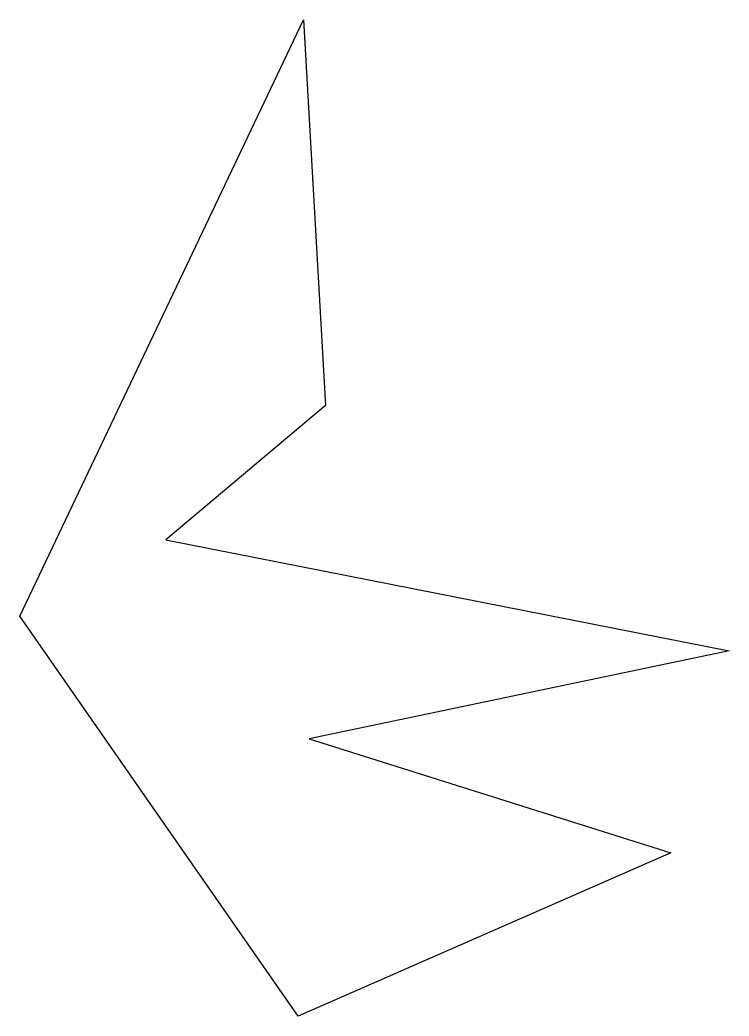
# Model space of a CAD drawing. Header units: inches. Extents: x 0.37 to 3.3, y -1.61 to 2.5.
import ezdxf

# ---------------------------------------------------------------- set-up
doc = ezdxf.new("R2010")
doc.units = ezdxf.units.IN
doc.header["$MEASUREMENT"] = 0

msp = doc.modelspace()

# ---------------------------------------------------------------- linework, layer by layer
for p, q in [((0.368, 0.0394), (1.5408, 2.5044)), ((1.5408, 2.5044), (1.6306, 0.9104)), ((1.6306, 0.9104), (0.9705, 0.3561)), ((0.9705, 0.3561), (3.2994, -0.1031)), ((1.5187, -1.6128), (0.368, 0.0394)), ((3.2994, -0.1031), (1.5642, -0.4665)), ((1.5642, -0.4665), (3.0582, -0.938)), ((3.0582, -0.938), (1.5187, -1.6128))]:
    msp.add_line(p, q)

doc.saveas('drawing.dxf')
